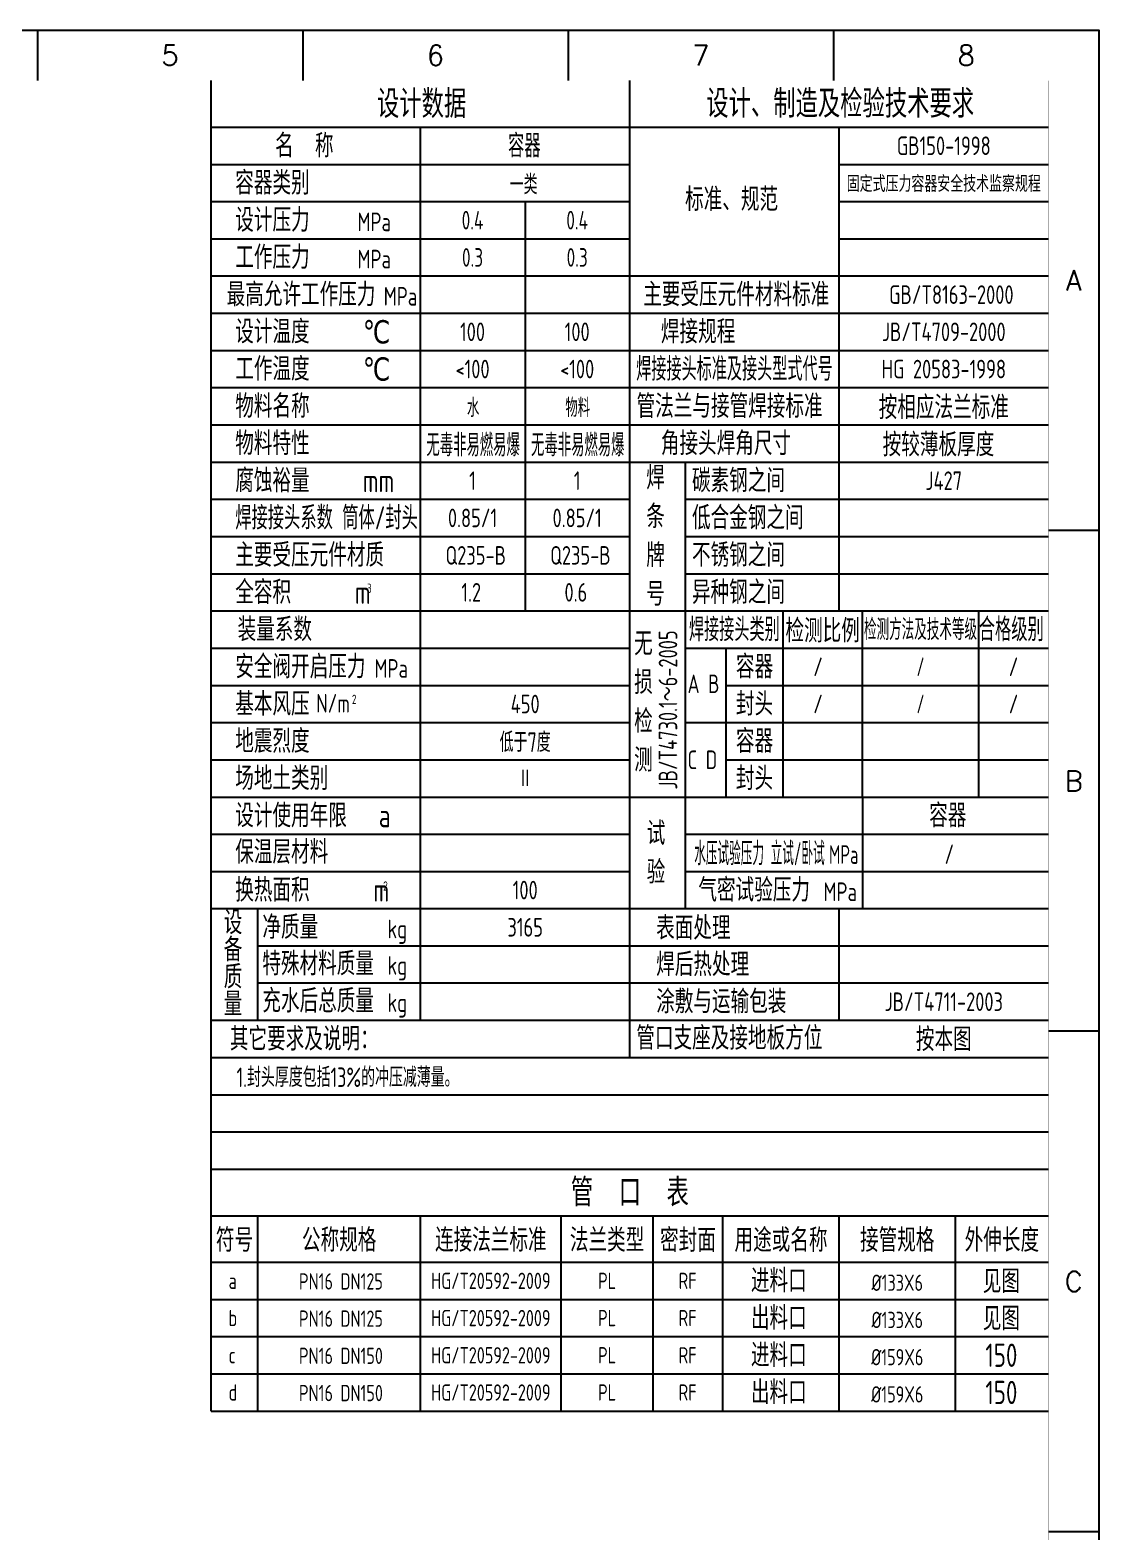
# Model space of a CAD drawing. Extents: x 85951 to 91201, y 374 to 7799.
# Drawn here: x 88558 to 91201, y 4086 to 7799 of the extents above; entities that cross this region are included whole.
import ezdxf
from ezdxf.enums import TextEntityAlignment as Align

# ---------------------------------------------------------------- set-up
doc = ezdxf.new("R2010")
doc.units = 0
doc.header["$LTSCALE"] = 420
doc.header["$MEASUREMENT"] = 0
doc.layers.get('0').update_dxf_attribs({"linetype": 'CONTINUOUS'})
for name, color, linetype in [('1轮廓实线层', 7, 'CONTINUOUS'), ('2', 3, 'CONTINUOUS'), ('尺寸', 3, 'CONTINUOUS'), ('文字', 7, 'CONTINUOUS')]:
    doc.layers.add(name, color=color, linetype=linetype)
doc.styles.add('B', font='isocp.shx', dxfattribs={"width": 0.75, "bigfont": 'bpec_c.shx'})
doc.styles.add('HZTXT', font='isocp.shx', dxfattribs={"width": 0.8, "bigfont": 'HZTXT.shx'})
doc.styles.add('TH_GBDIM', font='romans.shx', dxfattribs={"width": 0.8, "bigfont": 'gbcbig.shx'})
doc.styles.add('工程图中汉字', font='isocp.shx', dxfattribs={"width": 0.75, "bigfont": 'bpec_c.shx'})

msp = doc.modelspace()

# ---------------------------------------------------------------- linework, layer by layer
for p, q in [((89523.5, 5350.5), (89523.5, 7558.5)), ((90558.5, 6362.5), (90558.5, 7558.5)), ((89006, 7466.5), (90041, 7466.5)), ((90558.5, 7466.5), (91076, 7466.5)), ((89006, 7374.5), (90041, 7374.5)), ((89782.2, 7374.5), (89782.2, 6362.5)), ((90558.5, 7374.5), (91076, 7374.5)), ((89006, 7282.5), (90041, 7282.5)), ((90558.5, 7282.5), (91076, 7282.5)), ((89006, 7190.5), (90041, 7190.5)), ((90041, 7190.5), (91076, 7190.5)), ((89006, 7098.5), (90041, 7098.5)), ((90041, 7098.5), (91076, 7098.5)), ((90041, 7098.5), (91076, 7098.5)), ((89006, 7006.5), (90041, 7006.5)), ((90041, 7006.5), (91076, 7006.5)), ((89006, 6914.5), (90041, 6914.5)), ((90041, 6914.5), (91076, 6914.5)), ((89006, 6822.5), (90041, 6822.5)), ((90041, 6822.5), (91076, 6822.5)), ((89006, 6730.5), (90041, 6730.5)), ((90041, 6730.5), (91076, 6730.5)), ((90179, 5628.4), (90179, 6730.5)), ((89006, 6638.5), (90041, 6638.5)), ((90179, 6638.5), (91076, 6638.5)), ((89006, 6546.5), (90041, 6546.5)), ((90179, 6546.5), (91076, 6546.5)), ((91201, 6561), (91076, 6561)), ((89006, 6454.5), (90041, 6454.5)), ((90179, 6454.5), (91076, 6454.5)), ((89006, 6362.5), (90041, 6362.5)), ((90041, 6362.5), (91076, 6362.5)), ((90419.7, 5902.5), (90419.7, 6362.5)), ((90616, 5902.5), (90616, 6362.5)), ((90903.5, 5902.5), (90903.5, 6362.5)), ((89006, 6270.5), (90041, 6270.5)), ((90179, 6270.5), (91076, 6270.5)), ((90279, 5902.5), (90279, 6270.5)), ((89006, 6178.5), (90041, 6178.5)), ((90279, 6178.5), (91076, 6178.5)), ((89006, 6086.5), (90041, 6086.5)), ((89006, 6086.5), (90041, 6086.5)), ((90179, 6086.5), (91076, 6086.5)), ((89006, 5994.5), (90041, 5994.5)), ((90279, 5994.5), (91076, 5994.5)), ((89006, 5902.5), (90041, 5902.5)), ((90041, 5902.5), (91076, 5902.5)), ((90616, 5902.5), (90616, 5626.5)), ((89006, 5810.5), (90041, 5810.5)), ((90179, 5810.5), (91076, 5810.5)), ((89006, 5718.5), (90041, 5718.5)), ((90179, 5718.5), (91076, 5718.5)), ((90179, 5718.5), (91076, 5718.5)), ((89006, 5626.5), (91076, 5626.5)), ((89006, 5626.5), (90041, 5626.5)), ((89121, 5350.5), (89121, 5626.5)), ((90558.5, 5350.5), (90558.5, 5626.5)), ((89121, 5534.5), (91076, 5534.5)), ((90041, 5534.5), (91076, 5534.5)), ((90041, 5534.5), (91076, 5534.5)), ((91076, 5442.5), (89121, 5442.5)), ((90041, 5442.5), (89121, 5442.5)), ((89006, 5350.5), (91076, 5350.5)), ((91201, 5323.5), (91076, 5323.5)), ((89006, 5258.5), (91076, 5258.5)), ((89006, 5166.5), (91076, 5166.5)), ((89006, 5074.5), (91076, 5074.5)), ((89006, 4982.5), (91076, 4982.5)), ((89121, 4384.5), (89121, 4867.5)), ((89523.5, 4384.5), (89523.5, 4867.5)), ((89870.9, 4384.5), (89870.9, 4867.5)), ((90098.5, 4384.5), (90098.5, 4867.5)), ((90271, 4384.5), (90271, 4867.5)), ((90558.5, 4384.5), (90558.5, 4867.5)), ((90846, 4384.5), (90846, 4867.5)), ((89006, 4660.5), (91076, 4660.5)), ((89006, 4568.5), (91076, 4568.5)), ((89006, 4476.5), (91076, 4476.5)), ((91201, 4086), (91076, 4086))]:
    msp.add_line(p, q)
msp.add_lwpolyline([(85951, 7798.5), (91201, 7798.5), (91201, 373.5), (85951, 373.5)], close=True)
at = {"const_width": 0.35}
msp.add_lwpolyline([(86263.5, 7673.5), (86263.5, 498.5), (91076, 498.5), (91076, 7673.5)], close=True, dxfattribs=at)
at = {"layer": '1轮廓实线层'}
for p, q in [((88576, 7798.5), (88576, 7673.5)), ((89232.2, 7798.5), (89232.2, 7673.5)), ((89888.5, 7798.5), (89888.5, 7673.5)), ((90544.7, 7798.5), (90544.7, 7673.5))]:
    msp.add_line(p, q, dxfattribs=at)
at = {"layer": '2'}
for p, q in [((89006, 4384.5), (89006, 7673.5)), ((89006, 4982.5), (91076, 4982.5)), ((89006, 4867.5), (91076, 4867.5)), ((89006, 4752.5), (91076, 4752.5)), ((89006, 4384.5), (91076, 4384.5))]:
    msp.add_line(p, q, dxfattribs=at)
at = {"layer": '2', "color": 2}
for p, q in [((90041, 5258.5), (90041, 7673.5)), ((89006, 7558.5), (91076, 7558.5))]:
    msp.add_line(p, q, dxfattribs=at)

# ---------------------------------------------------------------- texts
at = {"style": 'HZTXT'}
for s, height, width, p in [('设计数据', 69, 0.8, (89526.1, 7615.7)), ('设计、制造及检验技术要求', 69, 0.8, (90561.1, 7616.3)), ('名  称', 57.5, 0.8, (89236, 7512.5)), ('容器', 57.5, 0.7, (89780.1, 7512.5)), ('标准、规范', 57.5, 0.8, (90292.5, 7379.9)), ('焊接接头标准及接头型式代号', 57.5, 0.65, (90299.7, 6960.5)), ('管法兰与接管焊接标准', 57.5, 0.8, (90287.6, 6868.5)), ('焊接接头类别', 57.5, 0.65, (90299.3, 6316.5)), ('合格级别', 57.5, 0.7, (90984.1, 6316.5)), ('检测方法及技术等级', 51.75, 0.6, (90759.7, 6316.5)), ('容器', 57.5, 0.8, (90349.3, 6224.5)), ('封头', 57.5, 0.8, (90349.3, 6132.5)), ('容器', 57.5, 0.8, (90349.3, 6040.5)), ('封头', 57.5, 0.8, (90349.3, 5948.5)), ('容器', 57.5, 0.8, (90827.2, 5856.5)), ('水压试验压力 立试/卧试', 57.5, 0.5, (90361.5, 5762.5)), ('气密试验压力', 57.5, 0.8, (90348.4, 5672.5)), ('其它要求及说明：', 57.5, 0.8, (89236, 5304.5)), ('管  口  表', 69, 0.8, (90041, 4925))]:
    msp.add_text(s, height=height, dxfattribs=dict(at, width=width)).set_placement(p, align=Align.MIDDLE_CENTER)
for s, height, style, width, p in [('GB150-1998', 46, 'HZTXT', 0.8, (90817.2, 7512.5)), ('一类', 48.3, 'B', 0.75, (89778.3, 7419.2)), ('固定式压力容器安全技术监察规程', 40, 'HZTXT', 0.8, (90817.2, 7420.5)), ('0.4', 46, 'B', 0.75, (89652, 7328.5)), ('0.4', 46, 'B', 0.75, (89910.7, 7328.5)), ('0.3', 46, 'B', 0.75, (89652, 7236.5)), ('0.3', 46, 'B', 0.75, (89910.7, 7236.5)), ('GB/T8163-2000', 46, 'HZTXT', 0.8, (90835.9, 7144.5)), ('100', 46, 'HZTXT', 0.8, (89652, 7052.5)), ('100', 46, 'HZTXT', 0.8, (89910.7, 7052.5)), ('JB/T4709-2000', 46, 'HZTXT', 0.8, (90817.2, 7052.5)), ('<100', 46, 'HZTXT', 0.8, (89652, 6960.5)), ('<100', 46, 'HZTXT', 0.8, (89910.7, 6960.5)), ('HG 20583-1998', 46, 'HZTXT', 0.8, (90817.2, 6960.5)), ('水', 46, 'B', 0.7, (89653.5, 6867.2)), ('物料', 46, 'B', 0.7, (89912.2, 6867.2)), ('按相应法兰标准', 57.5, 'HZTXT', 0.8, (90817.2, 6868.5)), ('无毒非易燃易爆', 55, 'HZTXT', 0.6, (89653.5, 6775.2)), ('无毒非易燃易爆', 55, 'HZTXT', 0.6, (89912.2, 6775.2)), ('按较薄板厚度 ', 57.5, 'HZTXT', 0.8, (90817.2, 6776.5)), ('1', 46, 'HZTXT', 0.8, (89652, 6684.5)), ('1', 46, 'HZTXT', 0.8, (89910.7, 6684.5)), ('J427', 46, 'HZTXT', 0.8, (90817.2, 6684.5)), ('0.85/1', 46, 'HZTXT', 0.8, (89652, 6592.5)), ('0.85/1', 46, 'HZTXT', 0.8, (89910.7, 6592.5)), ('1.2', 46, 'HZTXT', 0.8, (89648.8, 6408.5)), ('0.6', 46, 'HZTXT', 0.8, (89907.5, 6408.5)), ('检测比例', 57.5, 'HZTXT', 0.8, (90517.8, 6316.5)), ('/', 46, 'HZTXT', 0.8, (90506.3, 6224.5)), ('/', 46, 'HZTXT', 0.65, (90759.7, 6224.5)), ('/', 46, 'HZTXT', 0.8, (90989.7, 6224.5)), ('450', 46, 'HZTXT', 0.8, (89782.2, 6132.5)), ('/', 46, 'HZTXT', 0.8, (90506.3, 6132.5)), ('/', 46, 'HZTXT', 0.65, (90759.7, 6132.5)), ('/', 46, 'HZTXT', 0.8, (90989.7, 6132.5)), ('低于7度', 48.3, 'B', 0.75, (89782.2, 6040.5)), ('Ⅱ', 46, 'HZTXT', 0.8, (89782.2, 5948.5)), ('100', 46, 'HZTXT', 0.8, (89782.2, 5672.5)), ('3165', 46, 'HZTXT', 0.8, (89782.2, 5580.5)), ('JB/T4711-2003', 46, 'HZTXT', 0.8, (90817.2, 5396.5)), ('按本图', 57.5, 'HZTXT', 0.8, (90817.2, 5306.4)), ('符号', 57.5, 'HZTXT', 0.8, (89063.5, 4810)), ('公称规格', 57.5, 'HZTXT', 0.8, (89322.2, 4810)), ('连接法兰标准', 57.5, 'HZTXT', 0.8, (89697.2, 4810)), ('法兰类型', 57.5, 'HZTXT', 0.8, (89984.7, 4810)), ('密封面', 57.5, 'HZTXT', 0.8, (90184.7, 4810)), ('用途或名称', 57.5, 'HZTXT', 0.8, (90414.7, 4810)), ('接管规格', 57.5, 'HZTXT', 0.8, (90702.2, 4810)), ('外伸长度', 57.5, 'HZTXT', 0.8, (90961, 4810)), ('HG/T20592-2009', 40.25, 'HZTXT', 0.8, (89697.2, 4706.5)), ('PL', 40.25, 'HZTXT', 0.8, (89984.7, 4706.5)), ('RF', 40.25, 'HZTXT', 0.8, (90183.8, 4706.5)), ('%%c133X6', 40.25, 'HZTXT', 0.8, (90702.2, 4701.8)), ('见图', 57.5, 'HZTXT', 0.8, (90959.7, 4706.5)), ('见图', 57.5, 'HZTXT', 0.8, (90959.7, 4614.5)), ('HG/T20592-2009', 40.25, 'HZTXT', 0.8, (89697.2, 4614.5)), ('PL', 40.25, 'HZTXT', 0.8, (89984.7, 4614.5)), ('RF', 40.25, 'HZTXT', 0.8, (90183.8, 4614.5)), ('%%c133X6', 40.25, 'HZTXT', 0.8, (90702.2, 4609.8)), ('HG/T20592-2009', 40.25, 'HZTXT', 0.8, (89697.2, 4522.5)), ('PL', 40.25, 'HZTXT', 0.8, (89984.7, 4522.5)), ('RF', 40.25, 'HZTXT', 0.8, (90183.8, 4522.5)), ('%%C159X6', 40.25, 'HZTXT', 0.8, (90702.2, 4517.8)), ('150', 57.5, 'HZTXT', 0.8, (90959.7, 4522.5)), ('150', 57.5, 'HZTXT', 0.8, (90959.7, 4430.5)), ('HG/T20592-2009', 40.25, 'HZTXT', 0.8, (89697.2, 4430.5)), ('PL', 40.25, 'HZTXT', 0.8, (89984.7, 4430.5)), ('RF', 40.25, 'HZTXT', 0.8, (90183.8, 4430.5)), ('%%C159X6', 40.25, 'HZTXT', 0.8, (90702.2, 4425.8))]:
    msp.add_text(s, height=height, dxfattribs=dict(style=style, width=width)).set_placement(p, align=Align.MIDDLE)
for s, height, width, p in [('容器类别', 57.5, 0.8, (89065.3, 7391.8)), ('设计压力', 57.5, 0.8, (89065.3, 7299.8)), ('MPa', 46, 0.8, (89367.4, 7301.3)), ('工作压力 ', 57.5, 0.8, (89065.3, 7207.8)), ('MPa', 46, 0.8, (89367.4, 7209.3)), ('最高允许工作压力 ', 57.5, 0.8, (89043.9, 7115.8)), ('主要受压元件材料标准', 57.5, 0.8, (90074.1, 7115.8)), ('MPa', 46, 0.8, (89432.4, 7117.3)), ('设计温度     ℃', 57.5, 0.8, (89065.3, 7023.8)), ('焊接规程', 57.5, 0.8, (90117.7, 7023.8)), ('工作温度     ℃', 57.5, 0.8, (89065.3, 6931.8)), ('物料名称', 57.5, 0.8, (89065.3, 6839.8)), ('物料特性', 57.5, 0.8, (89065.3, 6747.8)), ('角接头焊角尺寸', 57.5, 0.8, (90117.7, 6747.8)), ('腐蚀裕量     mm', 57.5, 0.8, (89065.3, 6655.8)), ('碳素钢之间', 57.5, 0.8, (90194.6, 6655.8)), ('焊接接头系数 筒体/封头', 57.5, 0.7, (89065.3, 6563.8)), ('低合金钢之间', 57.5, 0.8, (90194.6, 6563.8)), ('主要受压元件材质', 57.5, 0.8, (89065.3, 6471.8)), ('不锈钢之间', 57.5, 0.8, (90194.6, 6471.8)), ('全容积      m', 57.5, 0.8, (89065.3, 6379.8)), ('3', 23, 0.8, (89391, 6407)), ('异种钢之间', 57.5, 0.8, (90194.6, 6379.8)), ('装量系数', 57.5, 0.8, (89071.1, 6287.8)), ('安全阀开启压力', 57.5, 0.8, (89065.3, 6195.8)), ('MPa', 46, 0.8, (89409.4, 6197.3)), ('A B', 46, 0.8, (90183.7, 6159.3)), ('基本风压', 57.5, 0.8, (89065.3, 6103.8)), ('N/m', 46, 0.8, (89265.4, 6111.1)), ('2', 23, 0.8, (89353.8, 6132.4)), ('地震烈度', 57.5, 0.8, (89065.3, 6011.8)), ('C D', 46, 0.8, (90183.7, 5971.5)), ('场地土类别', 57.5, 0.8, (89065.3, 5919.8)), ('设计使用年限   a', 57.5, 0.8, (89065.3, 5827.8)), ('保温层材料', 57.5, 0.8, (89065.3, 5737.7)), ('MPa', 46, 0.7, (90533.4, 5737.3)), ('换热面积      m', 57.5, 0.8, (89065.3, 5643.8)), ('2', 23, 0.8, (89431.1, 5671)), ('MPa', 46, 0.8, (90519.7, 5645.3)), ('净质量', 57.5, 0.8, (89132.3, 5551.8)), ('表面处理', 57.5, 0.8, (90106.1, 5549.9)), ('kg', 46, 0.8, (89441.9, 5553.3)), ('特殊材料质量', 57.5, 0.8, (89132.3, 5461.7)), ('kg', 46, 0.8, (89441.9, 5463.2)), ('焊后热处理', 57.5, 0.8, (90106.1, 5459.8)), ('充水后总质量', 57.5, 0.8, (89132.3, 5369.7)), ('涂敷与运输包装', 57.5, 0.8, (90106.1, 5367.8)), ('kg', 46, 0.8, (89441.9, 5371.2)), ('管口支座及接地板方位', 57.5, 0.8, (90057, 5277.7))]:
    msp.add_text(s, height=height, dxfattribs=dict(at, width=width)).set_placement(p)
at = {"style": 'TH_GBDIM'}
for s, p in [('A', (91138.5, 7179.8)), ('B', (91138.5, 5942.3)), ('C', (91138.5, 4704.8))]:
    msp.add_text(s, height=50, dxfattribs=at).set_placement(p, align=Align.MIDDLE)
for s, height, style, width, p in [('Q235-B', 46, 'HZTXT', 0.8, (89660, 6476.9)), ('Q235-B', 46, 'HZTXT', 0.8, (89918.8, 6476.9)), ('/', 48.3, 'B', 0.75, (90830.9, 5737.1))]:
    msp.add_text(s, height=height, dxfattribs=dict(style=style, width=width)).set_placement(p, align=Align.CENTER)
at = {"style": 'HZTXT'}
for s, insert, char_height, width, attachment_point in [('焊条牌号', (90081.5, 6720.5), 57.5, 69, 1), ('无损检测', (90051.6, 6310.3), 57.5, 69, 1), ('试验', (90082.7, 5841.5), 57.5, 69, 1), ('PN16 DN125', (89326.6, 4705), 40.25, 346.155, 5), ('进料口', (90340.4, 4706.5), 57.5, 287.5, 4), ('出料口', (90340.4, 4614.5), 57.5, 287.5, 4), ('PN16 DN125', (89326.6, 4613), 40.25, 346.155, 5), ('PN16 DN150', (89326.6, 4521), 40.25, 346.155, 5), ('进料口', (90340.4, 4522.5), 57.5, 287.5, 4), ('出料口', (90340.4, 4430.5), 57.5, 287.5, 4), ('PN16 DN150', (89326.6, 4429), 40.25, 346.155, 5)]:
    msp.add_mtext(s, dxfattribs=dict(at, insert=insert, char_height=char_height, width=width, attachment_point=attachment_point))
at = {"insert": (90112.3, 5921), "char_height": 46, "width": 780.537, "attachment_point": 1, "rotation": 90, "style": 'HZTXT'}
msp.add_mtext('JB/T4730.1～6-2005', dxfattribs=at)
at = {"insert": (89036.8, 5620.9), "char_height": 57.5, "width": 69, "attachment_point": 1, "line_spacing_factor": 0.7, "style": 'HZTXT'}
msp.add_mtext('设备质量', dxfattribs=at)
at = {"layer": '1轮廓实线层', "style": 'TH_GBDIM'}
for s, p in [('5', (88904.1, 7736)), ('6', (89560.3, 7736)), ('7', (90216.6, 7736)), ('8', (90872.8, 7736))]:
    msp.add_text(s, height=50, dxfattribs=at).set_placement(p, align=Align.MIDDLE)
at = {"layer": '尺寸', "style": 'HZTXT', "width": 0.8}
for s, p in [('a', (89048.8, 4686.4)), ('b', (89048.8, 4594.4)), ('c', (89048.8, 4502.4)), ('d', (89048.8, 4410.4))]:
    msp.add_text(s, height=40.2, dxfattribs=at).set_placement(p)
at = {"layer": '文字', "style": '工程图中汉字', "width": 0.75}
msp.add_text('1.封头厚度包括13%的冲压减薄量。', height=48.3, dxfattribs=at).set_placement((89343, 5209.7), align=Align.MIDDLE_CENTER)

doc.saveas('drawing.dxf')
